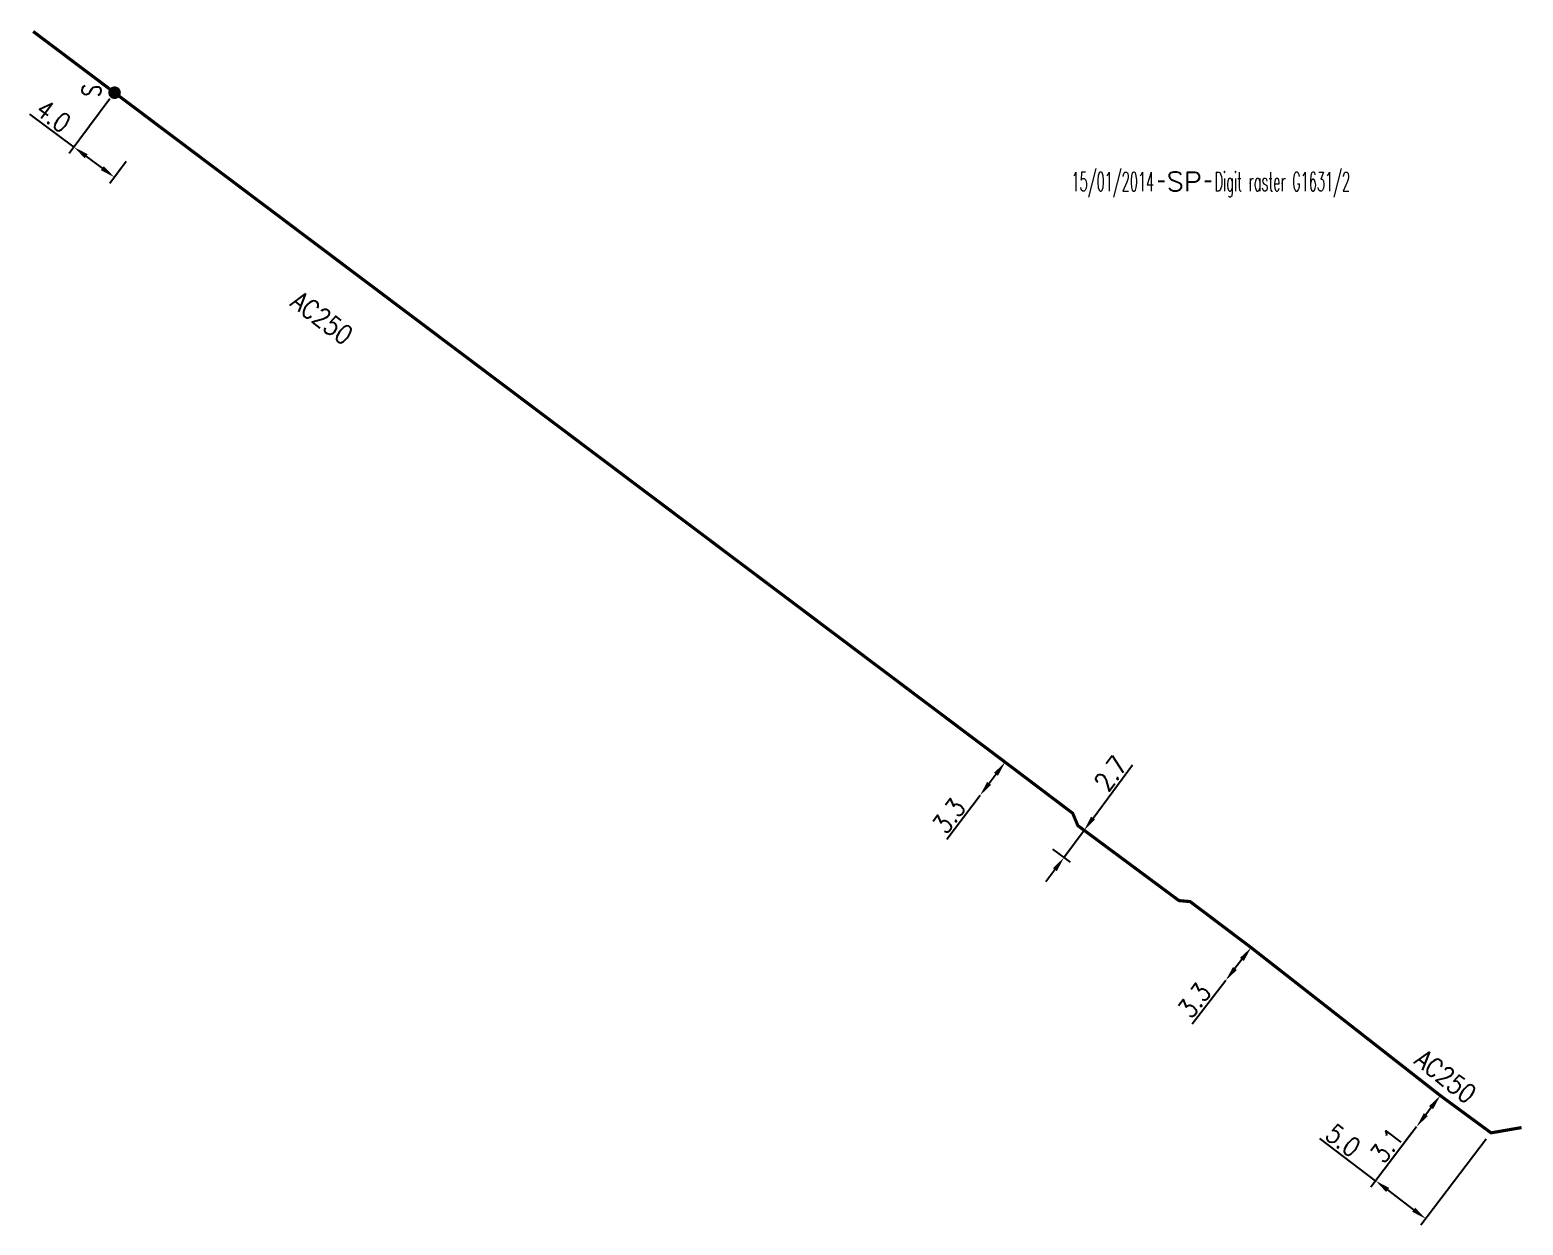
# Model space of a CAD drawing. Header units: millimetres. Extents: x 135000 to 136000, y 129000 to 130000.
# Drawn here: x 135881.6 to 136000.1, y 129905.3 to 130000.1 of the extents above; entities that cross this region are included whole.
import ezdxf
from ezdxf.enums import TextEntityAlignment as Align

# ---------------------------------------------------------------- set-up
doc = ezdxf.new("R2010")
doc.units = ezdxf.units.MM
doc.layers.get('0').update_dxf_attribs({"linetype": 'CONTINUOUS'})
doc.layers.get('Defpoints').update_dxf_attribs({"linetype": 'CONTINUOUS'})
for name, color, linetype in [('G_120', 4, 'CONTINUOUS'), ('G_300', 7, 'CONTINUOUS'), ('G_910', 7, 'CONTINUOUS')]:
    doc.layers.add(name, color=color, linetype=linetype)
doc.styles.add('G_ROMANS', font='ROMANS.SHX', dxfattribs={"width": 0.75})
doc.styles.get("Standard").update_dxf_attribs({"font": 'romans.shx', "width": 0.85})
doc.linetypes.add('G_typB_AP', pattern='A,5,-0.3,["o",Standard,S=1.5,R=0,X=0,Y=-0.5],-1.65', length=6.95)
doc.dimstyles.get("Standard").update_dxf_attribs({"dimtxt": 1.5, "dimasz": 1.2, "dimexe": 0.625, "dimexo": 0.625, "dimgap": 0.25, "dimtad": 1, "dimdec": 1, "dimzin": 0, "dimdsep": 46, "dimtxsty": 'Standard', "dimcen": -0.5, "dimadec": 0, "dimazin": 0, "dimtfac": 1, "dimtdec": 1, "dimtmove": 0, "dimatfit": 3, "dimfxl": 0, "dimtolj": 1, "dimtzin": 0, "dimarcsym": 0})

# ---------------------------------------------------------------- blocks, each defined once
blk = doc.blocks.new('*D1')
at = {"layer": 'Defpoints', "color": 0, "linetype": 'Continuous', "transparency": 16777216}
for p in [(135959.02, 129942.02), (135957.03, 129939.38), (135957.03, 129939.38)]:
    blk.add_point(p, dxfattribs=at)
at = {"layer": 'G_120', "color": 0, "linetype": 'Continuous', "lineweight": -2, "transparency": 16777216}
for p, q in [((135958.3, 129941.06), (135957.75, 129940.34)), ((135957.03, 129939.38), (135954.4, 129935.89))]:
    blk.add_line(p, q, dxfattribs=at)
at = {"layer": 'G_120', "color": 0, "linetype": 'Continuous', "transparency": 16777216}
for points in [[(135958.14, 129941.18), (135958.45, 129940.94), (135959.02, 129942.02)], [(135957.59, 129940.46), (135957.91, 129940.22), (135957.03, 129939.38)]]:
    blk.add_solid(points, dxfattribs=at)
at = {"layer": 'G_120', "color": 0, "linetype": 'Continuous', "transparency": 16777216, "insert": (135954.56, 129937.76), "char_height": 1.5, "attachment_point": 5, "rotation": 53.0415}
blk.add_mtext('\\A1;3.3', dxfattribs=at)
blk = doc.blocks.new('*D2')
at = {"layer": 'Defpoints', "color": 0, "linetype": 'Continuous', "transparency": 16777216}
for p in [(135888.35, 129995.14), (135885.14, 129990.82), (135889.64, 129990.17)]:
    blk.add_point(p, dxfattribs=at)
at = {"layer": 'G_300', "color": 0, "linetype": 'Continuous', "lineweight": -2, "transparency": 16777216}
for p, q in [((135887.98, 129994.64), (135884.76, 129990.32)), ((135885.14, 129990.82), (135881.63, 129993.43)), ((135887.38, 129989.15), (135886.1, 129990.1)), ((135889.26, 129989.67), (135887.97, 129987.93))]:
    blk.add_line(p, q, dxfattribs=at)
at = {"layer": 'G_300', "color": 0, "linetype": 'Continuous', "transparency": 16777216}
for points in [[(135886.22, 129990.26), (135885.98, 129989.94), (135885.14, 129990.82)], [(135887.5, 129989.31), (135887.26, 129988.99), (135888.34, 129988.43)]]:
    blk.add_solid(points, dxfattribs=at)
at = {"layer": 'G_300', "color": 0, "linetype": 'Continuous', "transparency": 16777216, "insert": (135883.5, 129993.29), "char_height": 1.5, "attachment_point": 5, "rotation": 323.3278}
blk.add_mtext('\\A1;4.0', dxfattribs=at)
blk = doc.blocks.new('*D3')
at = {"layer": 'Defpoints', "color": 0, "linetype": 'Continuous', "transparency": 16777216}
for p in [(135978.54, 129927.31), (135976.52, 129924.7), (135976.52, 129924.7)]:
    blk.add_point(p, dxfattribs=at)
at = {"layer": 'G_120', "color": 0, "linetype": 'Continuous', "lineweight": -2, "transparency": 16777216}
for p, q in [((135977.8, 129926.36), (135977.25, 129925.65)), ((135976.52, 129924.7), (135973.85, 129921.24))]:
    blk.add_line(p, q, dxfattribs=at)
at = {"layer": 'G_120', "color": 0, "linetype": 'Continuous', "transparency": 16777216}
for points in [[(135977.65, 129926.49), (135977.96, 129926.24), (135978.54, 129927.31)], [(135977.1, 129925.77), (135977.41, 129925.53), (135976.52, 129924.7)]]:
    blk.add_solid(points, dxfattribs=at)
at = {"layer": 'G_120', "color": 0, "linetype": 'Continuous', "transparency": 16777216, "insert": (135974.03, 129923.11), "char_height": 1.5, "attachment_point": 5, "rotation": 52.293}
blk.add_mtext('\\A1;3.3', dxfattribs=at)
blk = doc.blocks.new('*D4')
at = {"layer": 'Defpoints', "color": 0, "linetype": 'Continuous', "transparency": 16777216}
for p in [(135993.55, 129915.57), (135991.67, 129913.1), (135991.67, 129913.1)]:
    blk.add_point(p, dxfattribs=at)
at = {"layer": 'G_120', "color": 0, "linetype": 'Continuous', "lineweight": -2, "transparency": 16777216}
for p, q in [((135992.82, 129914.61), (135992.4, 129914.05)), ((135991.67, 129913.1), (135989.25, 129909.91))]:
    blk.add_line(p, q, dxfattribs=at)
at = {"layer": 'G_120', "color": 0, "linetype": 'Continuous', "transparency": 16777216}
for points in [[(135992.66, 129914.73), (135992.98, 129914.49), (135993.55, 129915.57)], [(135992.24, 129914.17), (135992.56, 129913.93), (135991.67, 129913.1)]]:
    blk.add_solid(points, dxfattribs=at)
at = {"layer": 'G_120', "color": 0, "linetype": 'Continuous', "transparency": 16777216, "insert": (135989.3, 129911.63), "char_height": 1.5, "attachment_point": 5, "rotation": 52.8183}
blk.add_mtext('\\A1;3.1', dxfattribs=at)
blk = doc.blocks.new('*D5')
at = {"layer": 'Defpoints', "color": 0, "linetype": 'Continuous', "transparency": 16777216}
for p in [(135964.79, 129936.99), (135962.29, 129935.49), (135963.68, 129934.45)]:
    blk.add_point(p, dxfattribs=at)
at = {"layer": 'G_120', "color": 0, "linetype": 'Continuous', "lineweight": -2, "transparency": 16777216}
for p, q in [((135966, 129937.58), (135969.14, 129941.81)), ((135963.68, 129934.45), (135965.29, 129936.62)), ((135965.29, 129936.62), (135965.79, 129936.25)), ((135962.79, 129935.11), (135964.18, 129934.08)), ((135962.97, 129933.49), (135962.25, 129932.52))]:
    blk.add_line(p, q, dxfattribs=at)
at = {"layer": 'G_120', "color": 0, "linetype": 'Continuous', "transparency": 16777216}
for points in [[(135965.84, 129937.7), (135966.16, 129937.47), (135965.29, 129936.62)], [(135962.81, 129933.61), (135963.13, 129933.37), (135963.68, 129934.45)]]:
    blk.add_solid(points, dxfattribs=at)
at = {"layer": 'G_120', "color": 0, "linetype": 'Continuous', "transparency": 16777216, "insert": (135967.39, 129941.13), "char_height": 1.5, "attachment_point": 5, "rotation": 53.4507}
blk.add_mtext('\\A1;2.7', dxfattribs=at)
blk = doc.blocks.new('G_300_11')
at = {"color": 0, "linetype": 'Continuous', "const_width": 0.497, "flags": 128}
blk.add_lwpolyline([(-0.25, 0, 1), (0.25, 0, 1)], format="xyb", close=True, dxfattribs=at)
at = {"color": 0, "linetype": 'Continuous', "style": 'G_ROMANS', "width": 0.75}
blk.add_text('S', height=1.5, dxfattribs=at).set_placement((0, 1.85), align=Align.MIDDLE)
at = {"color": 0, "linetype": 'Continuous', "width": 0.75, "flags": 3}
for tag, p in [('DEF_LEG', (0, -5)), ('DEF_COUP', (0, -7.5)), ('DEF_TYPE', (0, -10))]:
    blk.add_attdef(tag, text='', height=1.2, dxfattribs=at).set_placement(p, align=Align.MIDDLE)
blk = doc.blocks.new('GIS_MODF')
at = {"color": 0, "linetype": 'Continuous', "flags": 128}
for points in [[(-2.18, -0.01), (-1.68, -0.01)], [(1.52, -0.01), (2.02, -0.01)]]:
    blk.add_lwpolyline(points, dxfattribs=at)
at = {"color": 0, "linetype": 'Continuous', "width": 0.5}
blk.add_attdef('DATE', text='', height=1.5, dxfattribs=at).set_placement((-2.5, -0.8), align=Align.RIGHT)
at = {"color": 0, "linetype": 'Continuous', "width": 1.771291}
blk.add_attdef('USER', text='', height=1.5, dxfattribs=at).set_placement((-1.51, -0.8), (1.28, -0.8), align=Align.FIT)
at = {"color": 0, "linetype": 'Continuous', "width": 0.5}
blk.add_attdef('DESC', (2.29, -0.8), '', height=1.5, dxfattribs=at)
blk = doc.blocks.new('*D7')
at = {"layer": 'Defpoints', "color": 0, "linetype": 'Continuous', "transparency": 16777216}
for p in [(135991.67, 129913.1), (135997.58, 129912.61), (135992.4, 129905.79)]:
    blk.add_point(p, dxfattribs=at)
at = {"layer": 'G_120', "color": 0, "linetype": 'Continuous', "lineweight": -2, "transparency": 16777216}
for p, q in [((135988.42, 129908.81), (135983.98, 129912.17)), ((135991.3, 129912.6), (135988.04, 129908.31)), ((135997.2, 129912.11), (135992.02, 129905.29)), ((135991.44, 129906.51), (135989.38, 129908.08))]:
    blk.add_line(p, q, dxfattribs=at)
at = {"layer": 'G_120', "color": 0, "linetype": 'Continuous', "transparency": 16777216}
for points in [[(135989.5, 129908.24), (135989.25, 129907.92), (135988.42, 129908.81)], [(135991.56, 129906.67), (135991.32, 129906.35), (135992.4, 129905.79)]]:
    blk.add_solid(points, dxfattribs=at)
at = {"layer": 'G_120', "color": 0, "linetype": 'Continuous', "transparency": 16777216, "insert": (135985.85, 129912.01), "char_height": 1.5, "attachment_point": 5, "rotation": 322.8183}
blk.add_mtext('\\A1;5.0', dxfattribs=at)

msp = doc.modelspace()

# ---------------------------------------------------------------- linework, layer by layer
at = {"layer": 'G_120', "linetype": 'G_typB_AP', "const_width": 0.25}
msp.add_lwpolyline([(135881.89, 130000), (135888.35, 129995.14), (135959.02, 129942.02), (135964.38, 129937.97), (135964.79, 129936.99), (135972.81, 129931.04), (135973.7, 129930.96), (135978.54, 129927.31), (135993.55, 129915.57), (135997.58, 129912.61), (136000, 129913.03), (136000, 129913.03)], dxfattribs=at)

# ---------------------------------------------------------------- block references
at = {"layer": 'G_300', "rotation": 84.7294880279306}
msp.add_blockref('G_300_11', (135888.35, 129995.14), dxfattribs=at)
at = {"layer": 'G_910'}
ref = msp.add_blockref('GIS_MODF', (135973.34, 129988.14), dxfattribs=at)
ref.add_attrib('DATE', '15/01/2014', dxfattribs={"layer": '0', "color": 0, "linetype": 'Continuous', "height": 1.5, "width": 0.5}).set_placement((135970.84, 129987.34), align=Align.RIGHT)
ref.add_attrib('USER', 'SP', dxfattribs={"layer": '0', "color": 0, "linetype": 'Continuous', "height": 1.5, "width": 1.025485}).set_placement((135971.84, 129987.34), (135974.62, 129987.34), align=Align.FIT)
ref.add_attrib('DESC', 'Digit raster G1631/2', (135975.63, 129987.34), dxfattribs={"layer": '0', "color": 0, "linetype": 'Continuous', "height": 1.5, "width": 0.5})

# ---------------------------------------------------------------- texts
at = {"layer": 'G_120', "linetype": 'Continuous', "width": 0.85}
for rotation, p in [(323.0648, (135902.2, 129978.3)), (321.9525, (135991.38, 129918.17))]:
    msp.add_text('AC250', height=1.5, rotation=rotation, dxfattribs=at).set_placement(p)

# ---------------------------------------------------------------- dimensions: what is measured, and where the dimension line sits
at = {"layer": 'G_120', "linetype": 'Continuous'}
for base, p1, p2, angle, picture, middle in [((135963.68, 129934.45), (135964.79, 129936.99), (135962.29, 129935.49), 53.4507, '*D5', (135968.19, 129940.54)), ((135957.03, 129939.38), (135959.02, 129942.02), (135957.03, 129939.38), 53.0415, '*D1', (135955.36, 129937.15)), ((135976.52, 129924.7), (135978.54, 129927.31), (135976.52, 129924.7), 52.293, '*D3', (135974.82, 129922.5)), ((135991.67, 129913.1), (135993.55, 129915.57), (135991.67, 129913.1), 52.8183, '*D4', (135990.1, 129911.02)), ((135992.4, 129905.79), (135991.67, 129913.1), (135997.58, 129912.61), 142.8183, '*D7', (135985.24, 129911.22))]:
    dim = msp.add_linear_dim(base=base, p1=p1, p2=p2, angle=angle, dimstyle='Standard', dxfattribs=at)
    dim.commit()
    dim.dimension.update_dxf_attribs({"geometry": picture, "text_midpoint": middle, "dimtype": 160})
at = {"layer": 'G_300', "linetype": 'Continuous'}
dim = msp.add_linear_dim(base=(135885.14, 129990.82), p1=(135889.64, 129990.17), p2=(135888.35, 129995.14), angle=323.3278, dimstyle='Standard', dxfattribs=at)
dim.commit()
dim.dimension.update_dxf_attribs({"geometry": '*D2', "text_midpoint": (135882.9, 129992.48), "dimtype": 160})

doc.saveas('drawing.dxf')
